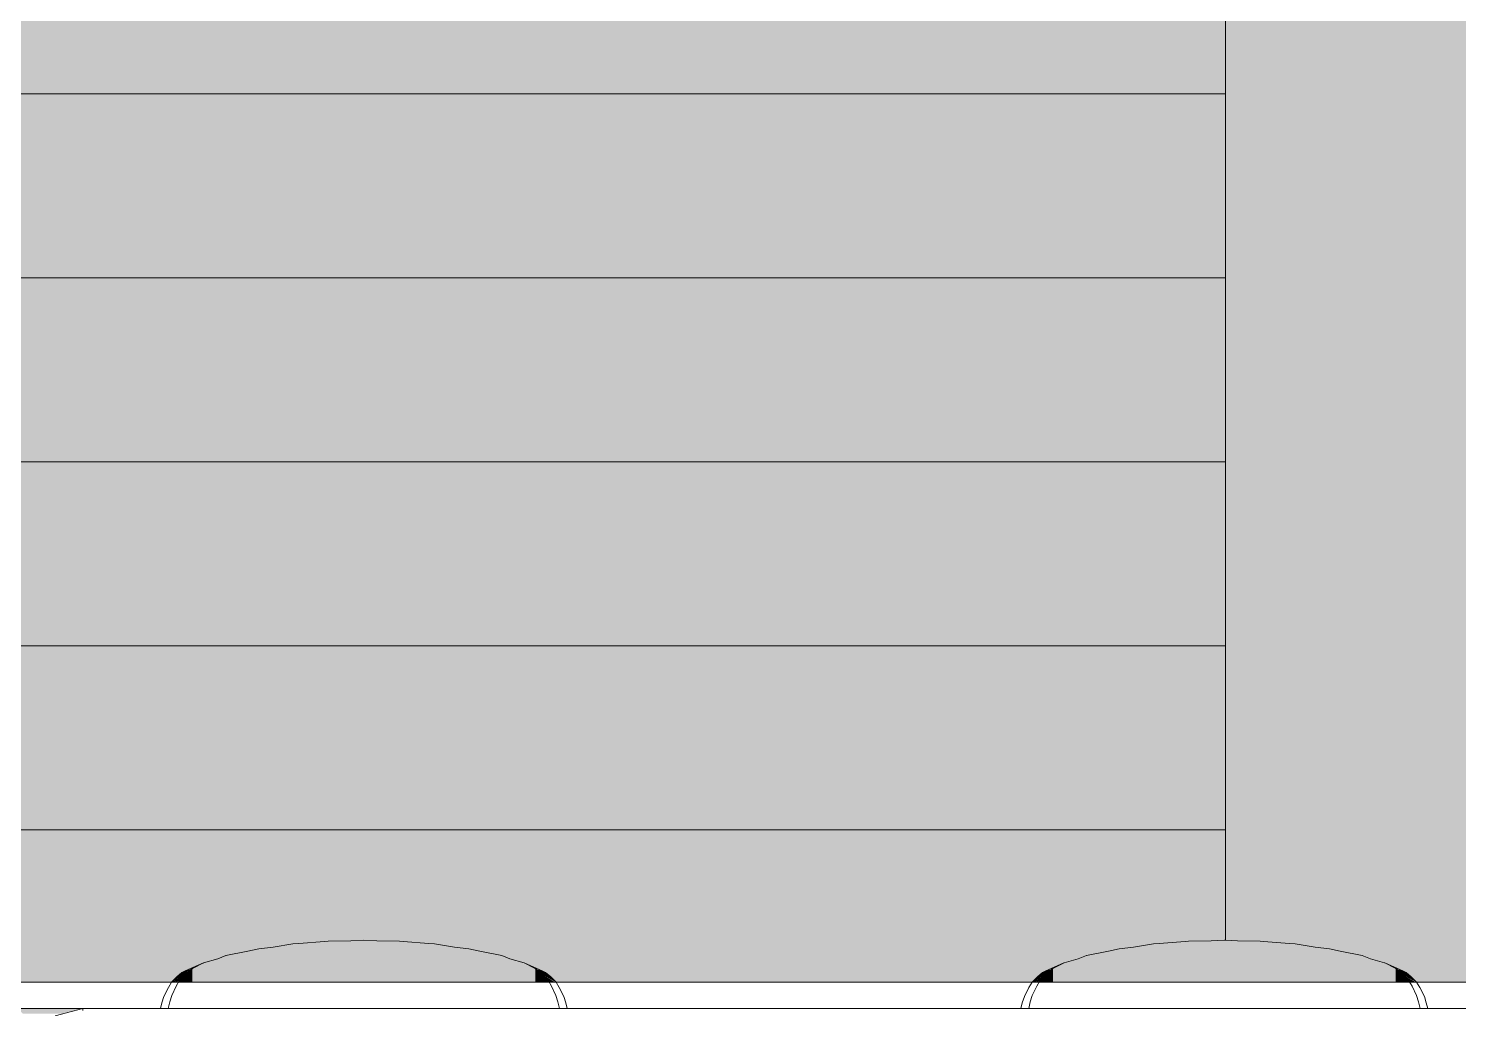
# Model space of a CAD drawing. Header units: centimetres. Extents: x -4381 to 5639, y -3920 to 4826.
# Drawn here: x 72.528 to 73.889, y 32.909 to 33.841 of the extents above; entities that cross this region are included whole.
import ezdxf
from ezdxf.xclip import XClip

# ---------------------------------------------------------------- set-up
doc = ezdxf.new("R2010")
doc.units = ezdxf.units.CM
doc.header["$MEASUREMENT"] = 0
doc.header["$XCLIPFRAME"] = 0
doc.set_wipeout_variables(frame=1)
doc.linetypes.add('Wipeout_Contour', pattern=[100, 0, -100])
for name, color, linetype in [('01- MOBILIER', 7, 'Continuous'), ('Drawing & Figure', 7, 'Continuous'), ('Structural - Bearing', 7, 'Continuous'), ('Structural - Combined', 7, 'Continuous')]:
    doc.layers.add(name, color=color, linetype=linetype)
for name, color, linetype, lineweight in [('01- MOBILIER_Pen_No__1', 7, 'Continuous', 5), ('01- MOBILIER_Pen_No__101', 252, 'Continuous', 5), ('01- MOBILIER_Pen_No__2', 8, 'Continuous', 5), ('01- MOBILIER_Pen_No__7', 7, 'Continuous', 5), ('Structural - Bearing_Pen_No__1', 7, 'Continuous', 5), ('Structural - Combined_Pen_No__1', 7, 'Continuous', 5)]:
    doc.layers.add(name, color=color, linetype=linetype, lineweight=lineweight)
for name, color, linetype, lineweight, true_color in [('01- MOBILIER_Pen_No__112', 7, 'Continuous', 5, 0xd5aaaa), ('01- MOBILIER_Pen_No__160', 7, 'Continuous', 5, 0xdae3bb), ('01- MOBILIER_Pen_No__180', 7, 'Continuous', 5, 0xe2e3c6), ('01- MOBILIER_Pen_No__184', 7, 'Continuous', 5, 0xc5d295), ('01- MOBILIER_Pen_No__186', 7, 'Continuous', 5, 0xe8e8e8), ('Structural - Bearing_Pen_No__112', 7, 'Continuous', 5, 0xd5aaaa), ('Structural - Combined_Pen_No__102', 7, 'Continuous', 5, 0xcccccc)]:
    doc.layers.add(name, color=color, linetype=linetype, lineweight=lineweight, true_color=true_color)

# ---------------------------------------------------------------- blocks, each defined once
blk = doc.blocks.new('Drawing_7_7', base_point=(-363.0919, 32.2036))
at = {"layer": '01- MOBILIER_Pen_No__7', "linetype": 'Continuous', "ltscale": 10}
for p, q in [((72.6566, 32.9198), (72.6546, 32.914)), ((72.6641, 32.9208), (72.6622, 32.9149)), ((73.0297, 32.9208), (73.0316, 32.9149)), ((73.0372, 32.9198), (73.0391, 32.914)), ((73.4756, 32.9198), (73.4736, 32.914)), ((73.4831, 32.9208), (73.4812, 32.9149)), ((73.8487, 32.9208), (73.8506, 32.9149)), ((73.8562, 32.9198), (73.8581, 32.914)), ((72.6546, 32.914), (72.6533, 32.9086)), ((72.6622, 32.9149), (72.6607, 32.9086)), ((73.0316, 32.9149), (73.0331, 32.9086)), ((73.0391, 32.914), (73.0404, 32.9086)), ((73.4736, 32.914), (73.4723, 32.9086)), ((73.4812, 32.9149), (73.4797, 32.9086)), ((73.8506, 32.9149), (73.8521, 32.9086)), ((73.8581, 32.914), (73.8594, 32.9086))]:
    blk.add_line(p, q, dxfattribs=at)
at = {"color": 254, "linetype": 'Wipeout_Contour', "lineweight": 0, "ltscale": 319.836851}
blk.add_wipeout([(72.8593, 32.973), (72.8469, 32.9736), (72.8469, 32.9336), (72.8593, 32.9336)], dxfattribs=at).dxf.layer = '01- MOBILIER'
at = {"color": 254, "linetype": 'Wipeout_Contour', "lineweight": 0, "ltscale": 322.824501}
blk.add_wipeout([(73.6659, 32.9336), (73.6783, 32.9336), (73.6783, 32.973), (73.6659, 32.9736)], dxfattribs=at).dxf.layer = '01- MOBILIER'
at = {"color": 254, "linetype": 'Wipeout_Contour', "lineweight": 0, "ltscale": 239.427907}
blk.add_wipeout([(72.6942, 32.9518), (72.677, 32.9442), (72.6837, 32.9464)], dxfattribs=at).dxf.layer = '01- MOBILIER'
at = {"color": 254, "linetype": 'Wipeout_Contour', "lineweight": 0, "ltscale": 240.104978}
blk.add_wipeout([(72.9995, 32.9518), (73.01, 32.9464), (73.0167, 32.9442)], dxfattribs=at).dxf.layer = '01- MOBILIER'
at = {"color": 254, "linetype": 'Wipeout_Contour', "lineweight": 0, "ltscale": 241.668802}
blk.add_wipeout([(73.5132, 32.9518), (73.496, 32.9442), (73.5027, 32.9464)], dxfattribs=at).dxf.layer = '01- MOBILIER'
at = {"color": 254, "linetype": 'Wipeout_Contour', "lineweight": 0, "ltscale": 242.347234}
blk.add_wipeout([(73.8185, 32.9518), (73.829, 32.9464), (73.8357, 32.9442)], dxfattribs=at).dxf.layer = '01- MOBILIER'
at = {"color": 254, "linetype": 'Wipeout_Contour', "lineweight": 0, "ltscale": 398.778674}
blk.add_wipeout([(72.5119, 32.9086), (72.5194, 32.9066), (72.5224, 32.9036), (72.5607, 32.9036), (72.5794, 32.9086)], dxfattribs=at).dxf.layer = 'Structural - Combined'
at = {"layer": '01- MOBILIER_Pen_No__160', "linetype": 'Continuous', "ltscale": 10}
for points in [[(72.6942, 32.9518), (72.677, 32.9442), (72.6837, 32.9464)], [(73.5132, 32.9518), (73.496, 32.9442), (73.5027, 32.9464)]]:
    blk.add_hatch(color=256, dxfattribs=at).paths.add_polyline_path(points)
at = {"layer": '01- MOBILIER_Pen_No__186', "linetype": 'Continuous', "ltscale": 10}
for points in [[(72.8593, 32.973), (72.8469, 32.9736), (72.8469, 32.9336), (72.8593, 32.9336)], [(73.6659, 32.9336), (73.6783, 32.9336), (73.6783, 32.973), (73.6659, 32.9736)], [(72.9995, 32.9518), (73.01, 32.9464), (73.0167, 32.9442)], [(73.8185, 32.9518), (73.829, 32.9464), (73.8357, 32.9442)]]:
    blk.add_hatch(color=256, dxfattribs=at).paths.add_polyline_path(points)
at = {"layer": 'Structural - Combined_Pen_No__102', "linetype": 'Continuous', "ltscale": 10}
blk.add_hatch(color=256, dxfattribs=at).paths.add_polyline_path([(72.5119, 32.9086), (72.5194, 32.9066), (72.5224, 32.9036), (72.5607, 32.9036), (72.5794, 32.9086)])
at = {"layer": '01- MOBILIER_Pen_No__1', "linetype": 'Continuous', "ltscale": 10}
blk.add_line((74.9169, 32.9086), (72.4169, 32.9086), dxfattribs=at)
at = {"layer": '01- MOBILIER_Pen_No__7', "linetype": 'Continuous', "ltscale": 10}
for q in [(72.5531, 32.9016), (72.5794, 32.9066)]:
    blk.add_line((72.5794, 32.9086), q, dxfattribs=at)
at = {"color": 254, "linetype": 'Wipeout_Contour', "lineweight": 0, "ltscale": 319.791536}
blk.add_wipeout([(72.8344, 32.9336), (72.8469, 32.9336), (72.8469, 32.9736), (72.8344, 32.973)], dxfattribs=at).dxf.layer = '01- MOBILIER'
at = {"color": 254, "linetype": 'Wipeout_Contour', "lineweight": 0, "ltscale": 399.76787}
blk.add_wipeout([(72.8808, 32.9726), (72.8593, 32.973), (72.8593, 32.9336), (72.8842, 32.9336), (72.8842, 32.9722)], dxfattribs=at).dxf.layer = '01- MOBILIER'
at = {"color": 254, "linetype": 'Wipeout_Contour', "lineweight": 0, "ltscale": 322.779099}
blk.add_wipeout([(73.6534, 32.973), (73.6534, 32.9336), (73.6659, 32.9336), (73.6659, 32.9736)], dxfattribs=at).dxf.layer = '01- MOBILIER'
at = {"color": 254, "linetype": 'Wipeout_Contour', "lineweight": 0, "ltscale": 403.50002}
blk.add_wipeout([(73.6998, 32.9726), (73.6783, 32.973), (73.6783, 32.9336), (73.7032, 32.9336), (73.7032, 32.9722)], dxfattribs=at).dxf.layer = '01- MOBILIER'
at = {"color": 254, "linetype": 'Wipeout_Contour', "lineweight": 0, "ltscale": 239.20045}
blk.add_wipeout([(72.6837, 32.9464), (72.6738, 32.9429), (72.6808, 32.9445)], dxfattribs=at).dxf.layer = '01- MOBILIER'
at = {"color": 254, "linetype": 'Wipeout_Contour', "lineweight": 0, "ltscale": 240.493162}
blk.add_wipeout([(73.01, 32.9464), (73.0129, 32.9445), (73.0199, 32.9429)], dxfattribs=at).dxf.layer = '01- MOBILIER'
at = {"color": 254, "linetype": 'Wipeout_Contour', "lineweight": 0, "ltscale": 241.440018}
blk.add_wipeout([(73.5027, 32.9464), (73.4928, 32.9429), (73.4998, 32.9445)], dxfattribs=at).dxf.layer = '01- MOBILIER'
at = {"color": 254, "linetype": 'Wipeout_Contour', "lineweight": 0, "ltscale": 242.735249}
blk.add_wipeout([(73.829, 32.9464), (73.8319, 32.9445), (73.8389, 32.9429)], dxfattribs=at).dxf.layer = '01- MOBILIER'
at = {"layer": '01- MOBILIER_Pen_No__180', "linetype": 'Continuous', "ltscale": 10}
for points in [[(72.8808, 32.9726), (72.8593, 32.973), (72.8593, 32.9336), (72.8842, 32.9336), (72.8842, 32.9722)], [(73.6998, 32.9726), (73.6783, 32.973), (73.6783, 32.9336), (73.7032, 32.9336), (73.7032, 32.9722)], [(72.6837, 32.9464), (72.6738, 32.9429), (72.6808, 32.9445)], [(73.5027, 32.9464), (73.4928, 32.9429), (73.4998, 32.9445)]]:
    blk.add_hatch(color=256, dxfattribs=at).paths.add_polyline_path(points)
at = {"layer": '01- MOBILIER_Pen_No__186', "linetype": 'Continuous', "ltscale": 10}
for points in [[(72.8344, 32.9336), (72.8469, 32.9336), (72.8469, 32.9736), (72.8344, 32.973)], [(73.6534, 32.973), (73.6534, 32.9336), (73.6659, 32.9336), (73.6659, 32.9736)], [(73.01, 32.9464), (73.0129, 32.9445), (73.0199, 32.9429)], [(73.829, 32.9464), (73.8319, 32.9445), (73.8389, 32.9429)]]:
    blk.add_hatch(color=256, dxfattribs=at).paths.add_polyline_path(points)
at = {"color": 254, "linetype": 'Wipeout_Contour', "lineweight": 0, "ltscale": 400.189098}
blk.add_wipeout([(72.8096, 32.9722), (72.8096, 32.9336), (72.8344, 32.9336), (72.8344, 32.973), (72.8129, 32.9726)], dxfattribs=at).dxf.layer = '01- MOBILIER'
at = {"color": 254, "linetype": 'Wipeout_Contour', "lineweight": 0, "ltscale": 319.977848}
blk.add_wipeout([(72.9089, 32.9702), (72.8842, 32.9722), (72.8842, 32.9336), (72.9089, 32.9336)], dxfattribs=at).dxf.layer = '01- MOBILIER'
at = {"color": 254, "linetype": 'Wipeout_Contour', "lineweight": 0, "ltscale": 403.92207}
blk.add_wipeout([(73.6286, 32.9722), (73.6286, 32.9336), (73.6534, 32.9336), (73.6534, 32.973), (73.6319, 32.9726)], dxfattribs=at).dxf.layer = '01- MOBILIER'
at = {"color": 254, "linetype": 'Wipeout_Contour', "lineweight": 0, "ltscale": 322.965955}
blk.add_wipeout([(73.7032, 32.9336), (73.7278, 32.9336), (73.7278, 32.9702), (73.7032, 32.9722)], dxfattribs=at).dxf.layer = '01- MOBILIER'
at = {"color": 254, "linetype": 'Wipeout_Contour', "lineweight": 0, "ltscale": 239.511045}
blk.add_wipeout([(72.6837, 32.9464), (72.677, 32.9442), (72.6738, 32.9429)], dxfattribs=at).dxf.layer = '01- MOBILIER'
at = {"color": 254, "linetype": 'Wipeout_Contour', "lineweight": 0, "ltscale": 240.109963}
blk.add_wipeout([(73.01, 32.9464), (73.0199, 32.9429), (73.0167, 32.9442)], dxfattribs=at).dxf.layer = '01- MOBILIER'
at = {"color": 254, "linetype": 'Wipeout_Contour', "lineweight": 0, "ltscale": 241.751605}
blk.add_wipeout([(73.5027, 32.9464), (73.496, 32.9442), (73.4928, 32.9429)], dxfattribs=at).dxf.layer = '01- MOBILIER'
at = {"color": 254, "linetype": 'Wipeout_Contour', "lineweight": 0, "ltscale": 242.351737}
blk.add_wipeout([(73.829, 32.9464), (73.8389, 32.9429), (73.8357, 32.9442)], dxfattribs=at).dxf.layer = '01- MOBILIER'
at = {"layer": '01- MOBILIER_Pen_No__160', "linetype": 'Continuous', "ltscale": 10}
for points in [[(72.6837, 32.9464), (72.677, 32.9442), (72.6738, 32.9429)], [(73.5027, 32.9464), (73.496, 32.9442), (73.4928, 32.9429)]]:
    blk.add_hatch(color=256, dxfattribs=at).paths.add_polyline_path(points)
at = {"layer": '01- MOBILIER_Pen_No__180', "linetype": 'Continuous', "ltscale": 10}
for points in [[(72.9089, 32.9702), (72.8842, 32.9722), (72.8842, 32.9336), (72.9089, 32.9336)], [(73.7032, 32.9336), (73.7278, 32.9336), (73.7278, 32.9702), (73.7032, 32.9722)]]:
    blk.add_hatch(color=256, dxfattribs=at).paths.add_polyline_path(points)
at = {"layer": '01- MOBILIER_Pen_No__186', "linetype": 'Continuous', "ltscale": 10}
for points in [[(72.8096, 32.9722), (72.8096, 32.9336), (72.8344, 32.9336), (72.8344, 32.973), (72.8129, 32.9726)], [(73.6286, 32.9722), (73.6286, 32.9336), (73.6534, 32.9336), (73.6534, 32.973), (73.6319, 32.9726)], [(73.01, 32.9464), (73.0199, 32.9429), (73.0167, 32.9442)], [(73.829, 32.9464), (73.8389, 32.9429), (73.8357, 32.9442)]]:
    blk.add_hatch(color=256, dxfattribs=at).paths.add_polyline_path(points)
at = {"color": 254, "linetype": 'Wipeout_Contour', "lineweight": 0, "ltscale": 319.616273}
blk.add_wipeout([(72.7849, 32.9336), (72.8096, 32.9336), (72.8096, 32.9722), (72.7849, 32.9702)], dxfattribs=at).dxf.layer = '01- MOBILIER'
at = {"color": 254, "linetype": 'Wipeout_Contour', "lineweight": 0, "ltscale": 322.603694}
blk.add_wipeout([(73.6039, 32.9702), (73.6039, 32.9336), (73.6286, 32.9336), (73.6286, 32.9722)], dxfattribs=at).dxf.layer = '01- MOBILIER'
at = {"color": 254, "linetype": 'Wipeout_Contour', "lineweight": 0, "ltscale": 400.527647}
blk.add_wipeout([(72.9143, 32.9699), (72.9089, 32.9702), (72.9089, 32.9336), (72.9332, 32.9336), (72.9332, 32.967)], dxfattribs=at).dxf.layer = '01- MOBILIER'
at = {"color": 254, "linetype": 'Wipeout_Contour', "lineweight": 0, "ltscale": 404.26162}
blk.add_wipeout([(73.7333, 32.9699), (73.7278, 32.9702), (73.7278, 32.9336), (73.7522, 32.9336), (73.7522, 32.967)], dxfattribs=at).dxf.layer = '01- MOBILIER'
at = {"layer": '01- MOBILIER_Pen_No__160', "linetype": 'Continuous', "ltscale": 10}
for points in [[(72.9143, 32.9699), (72.9089, 32.9702), (72.9089, 32.9336), (72.9332, 32.9336), (72.9332, 32.967)], [(73.7333, 32.9699), (73.7278, 32.9702), (73.7278, 32.9336), (73.7522, 32.9336), (73.7522, 32.967)]]:
    blk.add_hatch(color=256, dxfattribs=at).paths.add_polyline_path(points)
at = {"layer": '01- MOBILIER_Pen_No__186', "linetype": 'Continuous', "ltscale": 10}
for points in [[(72.7849, 32.9336), (72.8096, 32.9336), (72.8096, 32.9722), (72.7849, 32.9702)], [(73.6039, 32.9702), (73.6039, 32.9336), (73.6286, 32.9336), (73.6286, 32.9722)]]:
    blk.add_hatch(color=256, dxfattribs=at).paths.add_polyline_path(points)
at = {"color": 254, "linetype": 'Wipeout_Contour', "lineweight": 0, "ltscale": 399.364237}
blk.add_wipeout([(72.7605, 32.967), (72.7605, 32.9336), (72.7849, 32.9336), (72.7849, 32.9702), (72.7794, 32.9699)], dxfattribs=at).dxf.layer = '01- MOBILIER'
at = {"color": 254, "linetype": 'Wipeout_Contour', "lineweight": 0, "ltscale": 400.294524}
blk.add_wipeout([(72.9469, 32.9654), (72.9332, 32.967), (72.9332, 32.9336), (72.9572, 32.9336), (72.9572, 32.963)], dxfattribs=at).dxf.layer = '01- MOBILIER'
at = {"color": 254, "linetype": 'Wipeout_Contour', "lineweight": 0, "ltscale": 403.095982}
blk.add_wipeout([(73.5795, 32.967), (73.5795, 32.9336), (73.6039, 32.9336), (73.6039, 32.9702), (73.5984, 32.9699)], dxfattribs=at).dxf.layer = '01- MOBILIER'
at = {"color": 254, "linetype": 'Wipeout_Contour', "lineweight": 0, "ltscale": 404.028455}
blk.add_wipeout([(73.7659, 32.9654), (73.7522, 32.967), (73.7522, 32.9336), (73.7762, 32.9336), (73.7762, 32.963)], dxfattribs=at).dxf.layer = '01- MOBILIER'
at = {"layer": '01- MOBILIER_Pen_No__160', "linetype": 'Continuous', "ltscale": 10}
for points in [[(72.9469, 32.9654), (72.9332, 32.967), (72.9332, 32.9336), (72.9572, 32.9336), (72.9572, 32.963)], [(73.7659, 32.9654), (73.7522, 32.967), (73.7522, 32.9336), (73.7762, 32.9336), (73.7762, 32.963)]]:
    blk.add_hatch(color=256, dxfattribs=at).paths.add_polyline_path(points)
at = {"layer": '01- MOBILIER_Pen_No__186', "linetype": 'Continuous', "ltscale": 10}
for points in [[(72.7605, 32.967), (72.7605, 32.9336), (72.7849, 32.9336), (72.7849, 32.9702), (72.7794, 32.9699)], [(73.5795, 32.967), (73.5795, 32.9336), (73.6039, 32.9336), (73.6039, 32.9702), (73.5984, 32.9699)]]:
    blk.add_hatch(color=256, dxfattribs=at).paths.add_polyline_path(points)
at = {"color": 254, "linetype": 'Wipeout_Contour', "lineweight": 0, "ltscale": 399.523926}
blk.add_wipeout([(72.7366, 32.963), (72.7366, 32.9336), (72.7605, 32.9336), (72.7605, 32.967), (72.7469, 32.9654)], dxfattribs=at).dxf.layer = '01- MOBILIER'
at = {"color": 254, "linetype": 'Wipeout_Contour', "lineweight": 0, "ltscale": 320.190898}
blk.add_wipeout([(72.9572, 32.963), (72.9572, 32.9336), (72.9781, 32.9336), (72.9781, 32.9588)], dxfattribs=at).dxf.layer = '01- MOBILIER'
at = {"color": 254, "linetype": 'Wipeout_Contour', "lineweight": 0, "ltscale": 403.256395}
blk.add_wipeout([(73.5556, 32.963), (73.5556, 32.9336), (73.5795, 32.9336), (73.5795, 32.967), (73.5659, 32.9654)], dxfattribs=at).dxf.layer = '01- MOBILIER'
at = {"color": 254, "linetype": 'Wipeout_Contour', "lineweight": 0, "ltscale": 323.179917}
blk.add_wipeout([(73.7762, 32.9336), (73.7971, 32.9336), (73.7971, 32.9588), (73.7762, 32.963)], dxfattribs=at).dxf.layer = '01- MOBILIER'
at = {"layer": '01- MOBILIER_Pen_No__184', "linetype": 'Continuous', "ltscale": 10}
for points in [[(72.9572, 32.963), (72.9572, 32.9336), (72.9781, 32.9336), (72.9781, 32.9588)], [(73.7762, 32.9336), (73.7971, 32.9336), (73.7971, 32.9588), (73.7762, 32.963)]]:
    blk.add_hatch(color=256, dxfattribs=at).paths.add_polyline_path(points)
at = {"layer": '01- MOBILIER_Pen_No__186', "linetype": 'Continuous', "ltscale": 10}
for points in [[(72.7366, 32.963), (72.7366, 32.9336), (72.7605, 32.9336), (72.7605, 32.967), (72.7469, 32.9654)], [(73.5556, 32.963), (73.5556, 32.9336), (73.5795, 32.9336), (73.5795, 32.967), (73.5659, 32.9654)]]:
    blk.add_hatch(color=256, dxfattribs=at).paths.add_polyline_path(points)
at = {"color": 254, "linetype": 'Wipeout_Contour', "lineweight": 0, "ltscale": 319.31133}
blk.add_wipeout([(72.7157, 32.9336), (72.7366, 32.9336), (72.7366, 32.963), (72.7157, 32.9588)], dxfattribs=at).dxf.layer = '01- MOBILIER'
at = {"color": 254, "linetype": 'Wipeout_Contour', "lineweight": 0, "ltscale": 320.25037}
blk.add_wipeout([(72.9781, 32.9588), (72.9781, 32.9336), (72.9859, 32.9336), (72.9859, 32.9558)], dxfattribs=at).dxf.layer = '01- MOBILIER'
at = {"color": 254, "linetype": 'Wipeout_Contour', "lineweight": 0, "ltscale": 322.298684}
blk.add_wipeout([(73.5347, 32.9336), (73.5556, 32.9336), (73.5556, 32.963), (73.5347, 32.9588)], dxfattribs=at).dxf.layer = '01- MOBILIER'
at = {"color": 254, "linetype": 'Wipeout_Contour', "lineweight": 0, "ltscale": 323.239423}
blk.add_wipeout([(73.7971, 32.9588), (73.7971, 32.9336), (73.8049, 32.9336), (73.8049, 32.9558)], dxfattribs=at).dxf.layer = '01- MOBILIER'
at = {"layer": '01- MOBILIER_Pen_No__112', "linetype": 'Continuous', "ltscale": 10}
for points in [[(72.9781, 32.9588), (72.9781, 32.9336), (72.9859, 32.9336), (72.9859, 32.9558)], [(73.7971, 32.9588), (73.7971, 32.9336), (73.8049, 32.9336), (73.8049, 32.9558)]]:
    blk.add_hatch(color=256, dxfattribs=at).paths.add_polyline_path(points)
at = {"layer": '01- MOBILIER_Pen_No__186', "linetype": 'Continuous', "ltscale": 10}
for points in [[(72.7157, 32.9336), (72.7366, 32.9336), (72.7366, 32.963), (72.7157, 32.9588)], [(73.5347, 32.9336), (73.5556, 32.9336), (73.5556, 32.963), (73.5347, 32.9588)]]:
    blk.add_hatch(color=256, dxfattribs=at).paths.add_polyline_path(points)
at = {"color": 254, "linetype": 'Wipeout_Contour', "lineweight": 0, "ltscale": 319.26579}
blk.add_wipeout([(72.7078, 32.9558), (72.7078, 32.9336), (72.7157, 32.9336), (72.7157, 32.9588)], dxfattribs=at).dxf.layer = '01- MOBILIER'
at = {"color": 254, "linetype": 'Wipeout_Contour', "lineweight": 0, "ltscale": 322.252981}
blk.add_wipeout([(73.5268, 32.9558), (73.5268, 32.9336), (73.5347, 32.9336), (73.5347, 32.9588)], dxfattribs=at).dxf.layer = '01- MOBILIER'
at = {"color": 254, "linetype": 'Wipeout_Contour', "lineweight": 0, "ltscale": 400.03846}
blk.add_wipeout([(72.9994, 32.9518), (72.9859, 32.9558), (72.9859, 32.9336), (72.9995, 32.9336), (72.9995, 32.9518)], dxfattribs=at).dxf.layer = '01- MOBILIER'
at = {"color": 254, "linetype": 'Wipeout_Contour', "lineweight": 0, "ltscale": 403.772933}
blk.add_wipeout([(73.8184, 32.9518), (73.8049, 32.9558), (73.8049, 32.9336), (73.8185, 32.9336), (73.8185, 32.9518)], dxfattribs=at).dxf.layer = '01- MOBILIER'
at = {"layer": '01- MOBILIER_Pen_No__101', "linetype": 'Continuous', "ltscale": 10}
for points in [[(72.9994, 32.9518), (72.9859, 32.9558), (72.9859, 32.9336), (72.9995, 32.9336), (72.9995, 32.9518)], [(73.8184, 32.9518), (73.8049, 32.9558), (73.8049, 32.9336), (73.8185, 32.9336), (73.8185, 32.9518)]]:
    blk.add_hatch(color=256, dxfattribs=at).paths.add_polyline_path(points)
at = {"layer": '01- MOBILIER_Pen_No__186', "linetype": 'Continuous', "ltscale": 10}
for points in [[(72.7078, 32.9558), (72.7078, 32.9336), (72.7157, 32.9336), (72.7157, 32.9588)], [(73.5268, 32.9558), (73.5268, 32.9336), (73.5347, 32.9336), (73.5347, 32.9588)]]:
    blk.add_hatch(color=256, dxfattribs=at).paths.add_polyline_path(points)
at = {"color": 254, "linetype": 'Wipeout_Contour', "lineweight": 0, "ltscale": 399.593299}
blk.add_wipeout([(72.6942, 32.9518), (72.6942, 32.9336), (72.7078, 32.9336), (72.7078, 32.9558), (72.6943, 32.9518)], dxfattribs=at).dxf.layer = '01- MOBILIER'
at = {"color": 254, "linetype": 'Wipeout_Contour', "lineweight": 0, "ltscale": 320.25188}
blk.add_wipeout([(73.01, 32.9464), (72.9995, 32.9518), (72.9995, 32.9336), (73.01, 32.9336)], dxfattribs=at).dxf.layer = '01- MOBILIER'
at = {"color": 254, "linetype": 'Wipeout_Contour', "lineweight": 0, "ltscale": 403.326943}
blk.add_wipeout([(73.5132, 32.9518), (73.5132, 32.9336), (73.5268, 32.9336), (73.5268, 32.9558), (73.5133, 32.9518)], dxfattribs=at).dxf.layer = '01- MOBILIER'
at = {"color": 254, "linetype": 'Wipeout_Contour', "lineweight": 0, "ltscale": 323.241842}
blk.add_wipeout([(73.829, 32.9464), (73.8185, 32.9518), (73.8185, 32.9336), (73.829, 32.9336)], dxfattribs=at).dxf.layer = '01- MOBILIER'
at = {"layer": '01- MOBILIER_Pen_No__186', "linetype": 'Continuous', "ltscale": 10}
for points in [[(72.6942, 32.9518), (72.6942, 32.9336), (72.7078, 32.9336), (72.7078, 32.9558), (72.6943, 32.9518)], [(73.5132, 32.9518), (73.5132, 32.9336), (73.5268, 32.9336), (73.5268, 32.9558), (73.5133, 32.9518)]]:
    blk.add_hatch(color=256, dxfattribs=at).paths.add_polyline_path(points)
at = {"layer": '01- MOBILIER_Pen_No__2', "linetype": 'Continuous', "ltscale": 10}
for points in [[(73.01, 32.9464), (72.9995, 32.9518), (72.9995, 32.9336), (73.01, 32.9336)], [(73.829, 32.9464), (73.8185, 32.9518), (73.8185, 32.9336), (73.829, 32.9336)]]:
    blk.add_hatch(color=256, dxfattribs=at).paths.add_polyline_path(points)
at = {"color": 254, "linetype": 'Wipeout_Contour', "lineweight": 0, "ltscale": 319.101816}
blk.add_wipeout([(72.6942, 32.9518), (72.6837, 32.9464), (72.6837, 32.9336), (72.6942, 32.9336)], dxfattribs=at).dxf.layer = '01- MOBILIER'
at = {"color": 254, "linetype": 'Wipeout_Contour', "lineweight": 0, "ltscale": 320.338929}
blk.add_wipeout([(73.01, 32.9336), (73.0129, 32.9336), (73.0129, 32.9445), (73.01, 32.9464)], dxfattribs=at).dxf.layer = '01- MOBILIER'
at = {"color": 254, "linetype": 'Wipeout_Contour', "lineweight": 0, "ltscale": 322.089595}
blk.add_wipeout([(73.5027, 32.9464), (73.5027, 32.9336), (73.5132, 32.9336), (73.5132, 32.9518)], dxfattribs=at).dxf.layer = '01- MOBILIER'
at = {"color": 254, "linetype": 'Wipeout_Contour', "lineweight": 0, "ltscale": 323.328357}
blk.add_wipeout([(73.829, 32.9336), (73.8319, 32.9336), (73.8319, 32.9445), (73.829, 32.9464)], dxfattribs=at).dxf.layer = '01- MOBILIER'
at = {"layer": '01- MOBILIER_Pen_No__186', "linetype": 'Continuous', "ltscale": 10}
for points in [[(72.6942, 32.9518), (72.6837, 32.9464), (72.6837, 32.9336), (72.6942, 32.9336)], [(73.5027, 32.9464), (73.5027, 32.9336), (73.5132, 32.9336), (73.5132, 32.9518)]]:
    blk.add_hatch(color=256, dxfattribs=at).paths.add_polyline_path(points)
at = {"layer": '01- MOBILIER_Pen_No__2', "linetype": 'Continuous', "ltscale": 10}
for points in [[(73.01, 32.9336), (73.0129, 32.9336), (73.0129, 32.9445), (73.01, 32.9464)], [(73.829, 32.9336), (73.8319, 32.9336), (73.8319, 32.9445), (73.829, 32.9464)]]:
    blk.add_hatch(color=256, dxfattribs=at).paths.add_polyline_path(points)
at = {"color": 254, "linetype": 'Wipeout_Contour', "lineweight": 0, "ltscale": 319.13566}
blk.add_wipeout([(72.6808, 32.9445), (72.6809, 32.9336), (72.6837, 32.9336), (72.6837, 32.9464)], dxfattribs=at).dxf.layer = '01- MOBILIER'
at = {"color": 254, "linetype": 'Wipeout_Contour', "lineweight": 0, "ltscale": 240.30922}
blk.add_wipeout([(73.0129, 32.9445), (73.0177, 32.9401), (73.0248, 32.9386)], dxfattribs=at).dxf.layer = '01- MOBILIER'
at = {"color": 254, "linetype": 'Wipeout_Contour', "lineweight": 0, "ltscale": 322.122817}
blk.add_wipeout([(73.4998, 32.9445), (73.4998, 32.9336), (73.5027, 32.9336), (73.5027, 32.9464)], dxfattribs=at).dxf.layer = '01- MOBILIER'
at = {"color": 254, "linetype": 'Wipeout_Contour', "lineweight": 0, "ltscale": 242.552034}
blk.add_wipeout([(73.8319, 32.9445), (73.8366, 32.9401), (73.8438, 32.9386)], dxfattribs=at).dxf.layer = '01- MOBILIER'
at = {"layer": '01- MOBILIER', "linetype": 'Continuous', "lineweight": 0, "ltscale": 10, "true_color": 0xffffff}
for points in [[(73.0129, 32.9445), (73.0177, 32.9401), (73.0248, 32.9386)], [(73.8319, 32.9445), (73.8366, 32.9401), (73.8438, 32.9386)]]:
    blk.add_hatch(color=7, dxfattribs=at).paths.add_polyline_path(points)
at = {"layer": '01- MOBILIER_Pen_No__186', "linetype": 'Continuous', "ltscale": 10}
for points in [[(72.6808, 32.9445), (72.6809, 32.9336), (72.6837, 32.9336), (72.6837, 32.9464)], [(73.4998, 32.9445), (73.4998, 32.9336), (73.5027, 32.9336), (73.5027, 32.9464)]]:
    blk.add_hatch(color=256, dxfattribs=at).paths.add_polyline_path(points)
at = {"color": 254, "linetype": 'Wipeout_Contour', "lineweight": 0, "ltscale": 239.19136}
blk.add_wipeout([(72.6809, 32.9445), (72.669, 32.9386), (72.6761, 32.9401)], dxfattribs=at).dxf.layer = '01- MOBILIER'
at = {"color": 254, "linetype": 'Wipeout_Contour', "lineweight": 0, "ltscale": 240.325794}
blk.add_wipeout([(73.0129, 32.9445), (73.0248, 32.9386), (73.0199, 32.9429)], dxfattribs=at).dxf.layer = '01- MOBILIER'
at = {"color": 254, "linetype": 'Wipeout_Contour', "lineweight": 0, "ltscale": 241.431994}
blk.add_wipeout([(73.4998, 32.9445), (73.488, 32.9386), (73.4951, 32.9401)], dxfattribs=at).dxf.layer = '01- MOBILIER'
at = {"color": 254, "linetype": 'Wipeout_Contour', "lineweight": 0, "ltscale": 242.566539}
blk.add_wipeout([(73.8319, 32.9445), (73.8438, 32.9386), (73.8389, 32.9429)], dxfattribs=at).dxf.layer = '01- MOBILIER'
at = {"layer": '01- MOBILIER', "linetype": 'Continuous', "lineweight": 0, "ltscale": 10, "true_color": 0xffffff}
for points in [[(73.0129, 32.9445), (73.0248, 32.9386), (73.0199, 32.9429)], [(73.8319, 32.9445), (73.8438, 32.9386), (73.8389, 32.9429)]]:
    blk.add_hatch(color=7, dxfattribs=at).paths.add_polyline_path(points)
at = {"layer": '01- MOBILIER_Pen_No__180', "linetype": 'Continuous', "ltscale": 10}
for points in [[(72.6809, 32.9445), (72.669, 32.9386), (72.6761, 32.9401)], [(73.4998, 32.9445), (73.488, 32.9386), (73.4951, 32.9401)]]:
    blk.add_hatch(color=256, dxfattribs=at).paths.add_polyline_path(points)
at = {"color": 254, "linetype": 'Wipeout_Contour', "lineweight": 0, "ltscale": 239.553254}
blk.add_wipeout([(72.6809, 32.9445), (72.6738, 32.9429), (72.669, 32.9386)], dxfattribs=at).dxf.layer = '01- MOBILIER'
at = {"color": 254, "linetype": 'Wipeout_Contour', "lineweight": 0, "ltscale": 241.792455}
blk.add_wipeout([(73.4998, 32.9445), (73.4928, 32.9429), (73.488, 32.9386)], dxfattribs=at).dxf.layer = '01- MOBILIER'
at = {"color": 254, "linetype": 'Wipeout_Contour', "lineweight": 0, "ltscale": 240.248636}
blk.add_wipeout([(73.0177, 32.9401), (73.0226, 32.9348), (73.0289, 32.9336)], dxfattribs=at).dxf.layer = '01- MOBILIER'
at = {"color": 254, "linetype": 'Wipeout_Contour', "lineweight": 0, "ltscale": 242.491757}
blk.add_wipeout([(73.8366, 32.9401), (73.8416, 32.9348), (73.8479, 32.9336)], dxfattribs=at).dxf.layer = '01- MOBILIER'
at = {"layer": '01- MOBILIER', "linetype": 'Continuous', "lineweight": 0, "ltscale": 10, "true_color": 0xffffff}
for points in [[(73.0177, 32.9401), (73.0226, 32.9348), (73.0289, 32.9336)], [(73.8366, 32.9401), (73.8416, 32.9348), (73.8479, 32.9336)]]:
    blk.add_hatch(color=7, dxfattribs=at).paths.add_polyline_path(points)
at = {"layer": '01- MOBILIER_Pen_No__180', "linetype": 'Continuous', "ltscale": 10}
for points in [[(72.6809, 32.9445), (72.6738, 32.9429), (72.669, 32.9386)], [(73.4998, 32.9445), (73.4928, 32.9429), (73.488, 32.9386)]]:
    blk.add_hatch(color=256, dxfattribs=at).paths.add_polyline_path(points)
at = {"color": 254, "linetype": 'Wipeout_Contour', "lineweight": 0, "ltscale": 239.154568}
blk.add_wipeout([(72.6642, 32.9336), (72.6712, 32.9348), (72.6761, 32.9401)], dxfattribs=at).dxf.layer = '01- MOBILIER'
at = {"color": 254, "linetype": 'Wipeout_Contour', "lineweight": 0, "ltscale": 240.343236}
blk.add_wipeout([(73.0248, 32.9386), (73.0177, 32.9401), (73.0296, 32.9336)], dxfattribs=at).dxf.layer = '01- MOBILIER'
at = {"color": 254, "linetype": 'Wipeout_Contour', "lineweight": 0, "ltscale": 241.395558}
blk.add_wipeout([(73.4951, 32.9401), (73.4832, 32.9336), (73.4902, 32.9348)], dxfattribs=at).dxf.layer = '01- MOBILIER'
at = {"color": 254, "linetype": 'Wipeout_Contour', "lineweight": 0, "ltscale": 242.58386}
blk.add_wipeout([(73.8366, 32.9401), (73.8485, 32.9336), (73.8438, 32.9386)], dxfattribs=at).dxf.layer = '01- MOBILIER'
at = {"layer": '01- MOBILIER', "linetype": 'Continuous', "lineweight": 0, "ltscale": 10, "true_color": 0xffffff}
for points in [[(73.0248, 32.9386), (73.0177, 32.9401), (73.0296, 32.9336)], [(73.8366, 32.9401), (73.8485, 32.9336), (73.8438, 32.9386)]]:
    blk.add_hatch(color=7, dxfattribs=at).paths.add_polyline_path(points)
at = {"layer": '01- MOBILIER_Pen_No__180', "linetype": 'Continuous', "ltscale": 10}
for points in [[(72.6642, 32.9336), (72.6712, 32.9348), (72.6761, 32.9401)], [(73.4951, 32.9401), (73.4832, 32.9336), (73.4902, 32.9348)]]:
    blk.add_hatch(color=256, dxfattribs=at).paths.add_polyline_path(points)
at = {"color": 254, "linetype": 'Wipeout_Contour', "lineweight": 0, "ltscale": 239.556603}
blk.add_wipeout([(72.669, 32.9386), (72.6641, 32.9336), (72.6761, 32.9401)], dxfattribs=at).dxf.layer = '01- MOBILIER'
at = {"color": 254, "linetype": 'Wipeout_Contour', "lineweight": 0, "ltscale": 240.297248}
blk.add_wipeout([(73.0226, 32.9348), (73.0245, 32.9336), (73.0289, 32.9336)], dxfattribs=at).dxf.layer = '01- MOBILIER'
at = {"color": 254, "linetype": 'Wipeout_Contour', "lineweight": 0, "ltscale": 241.795658}
blk.add_wipeout([(73.4831, 32.9336), (73.4951, 32.9401), (73.488, 32.9386)], dxfattribs=at).dxf.layer = '01- MOBILIER'
at = {"color": 254, "linetype": 'Wipeout_Contour', "lineweight": 0, "ltscale": 242.541309}
blk.add_wipeout([(73.8416, 32.9348), (73.8435, 32.9336), (73.8479, 32.9336)], dxfattribs=at).dxf.layer = '01- MOBILIER'
at = {"layer": '01- MOBILIER', "linetype": 'Continuous', "lineweight": 0, "ltscale": 10, "true_color": 0xffffff}
for points in [[(73.0226, 32.9348), (73.0245, 32.9336), (73.0289, 32.9336)], [(73.8416, 32.9348), (73.8435, 32.9336), (73.8479, 32.9336)]]:
    blk.add_hatch(color=7, dxfattribs=at).paths.add_polyline_path(points)
at = {"layer": '01- MOBILIER_Pen_No__180', "linetype": 'Continuous', "ltscale": 10}
for points in [[(72.669, 32.9386), (72.6641, 32.9336), (72.6761, 32.9401)], [(73.4831, 32.9336), (73.4951, 32.9401), (73.488, 32.9386)]]:
    blk.add_hatch(color=256, dxfattribs=at).paths.add_polyline_path(points)
at = {"color": 254, "linetype": 'Wipeout_Contour', "lineweight": 0, "ltscale": 320.241309}
blk.add_wipeout([(73.0177, 32.9401), (73.0129, 32.9445), (73.0129, 32.9336), (73.0177, 32.9336)], dxfattribs=at).dxf.layer = '01- MOBILIER'
at = {"color": 254, "linetype": 'Wipeout_Contour', "lineweight": 0, "ltscale": 323.231794}
blk.add_wipeout([(73.8319, 32.9336), (73.8366, 32.9336), (73.8366, 32.9401), (73.8319, 32.9445)], dxfattribs=at).dxf.layer = '01- MOBILIER'
at = {"color": 254, "linetype": 'Wipeout_Contour', "lineweight": 0, "ltscale": 238.974342}
blk.add_wipeout([(72.6648, 32.9336), (72.6692, 32.9336), (72.6712, 32.9348)], dxfattribs=at).dxf.layer = '01- MOBILIER'
at = {"color": 254, "linetype": 'Wipeout_Contour', "lineweight": 0, "ltscale": 241.215853}
blk.add_wipeout([(73.4902, 32.9348), (73.4838, 32.9336), (73.4882, 32.9336)], dxfattribs=at).dxf.layer = '01- MOBILIER'
at = {"layer": '01- MOBILIER_Pen_No__180', "linetype": 'Continuous', "ltscale": 10}
for points in [[(72.6648, 32.9336), (72.6692, 32.9336), (72.6712, 32.9348)], [(73.4902, 32.9348), (73.4838, 32.9336), (73.4882, 32.9336)]]:
    blk.add_hatch(color=256, dxfattribs=at).paths.add_polyline_path(points)
at = {"layer": '01- MOBILIER_Pen_No__2', "linetype": 'Continuous', "ltscale": 10}
for points in [[(73.0177, 32.9401), (73.0129, 32.9445), (73.0129, 32.9336), (73.0177, 32.9336)], [(73.8319, 32.9336), (73.8366, 32.9336), (73.8366, 32.9401), (73.8319, 32.9445)]]:
    blk.add_hatch(color=256, dxfattribs=at).paths.add_polyline_path(points)
at = {"color": 254, "linetype": 'Wipeout_Contour', "lineweight": 0, "ltscale": 319.015056}
blk.add_wipeout([(72.6761, 32.9336), (72.6809, 32.9336), (72.6809, 32.9445), (72.6761, 32.9401)], dxfattribs=at).dxf.layer = '01- MOBILIER'
at = {"color": 254, "linetype": 'Wipeout_Contour', "lineweight": 0, "ltscale": 322.00321}
blk.add_wipeout([(73.4951, 32.9401), (73.4951, 32.9336), (73.4998, 32.9336), (73.4998, 32.9445)], dxfattribs=at).dxf.layer = '01- MOBILIER'
at = {"color": 254, "linetype": 'Wipeout_Contour', "lineweight": 0, "ltscale": 320.196197}
blk.add_wipeout([(73.0177, 32.9401), (73.0177, 32.9336), (73.0233, 32.9336), (73.0226, 32.9348)], dxfattribs=at).dxf.layer = '01- MOBILIER'
at = {"color": 254, "linetype": 'Wipeout_Contour', "lineweight": 0, "ltscale": 323.188552}
blk.add_wipeout([(73.8366, 32.9401), (73.8366, 32.9336), (73.8423, 32.9336), (73.8416, 32.9348)], dxfattribs=at).dxf.layer = '01- MOBILIER'
at = {"layer": '01- MOBILIER_Pen_No__101', "linetype": 'Continuous', "ltscale": 10}
for points in [[(73.0177, 32.9401), (73.0177, 32.9336), (73.0233, 32.9336), (73.0226, 32.9348)], [(73.8366, 32.9401), (73.8366, 32.9336), (73.8423, 32.9336), (73.8416, 32.9348)]]:
    blk.add_hatch(color=256, dxfattribs=at).paths.add_polyline_path(points)
at = {"layer": '01- MOBILIER_Pen_No__186', "linetype": 'Continuous', "ltscale": 10}
for points in [[(72.6761, 32.9336), (72.6809, 32.9336), (72.6809, 32.9445), (72.6761, 32.9401)], [(73.4951, 32.9401), (73.4951, 32.9336), (73.4998, 32.9336), (73.4998, 32.9445)]]:
    blk.add_hatch(color=256, dxfattribs=at).paths.add_polyline_path(points)
at = {"color": 254, "linetype": 'Wipeout_Contour', "lineweight": 0, "ltscale": 318.710887}
blk.add_wipeout([(72.6712, 32.9348), (72.6705, 32.9336), (72.6761, 32.9336), (72.6761, 32.9401)], dxfattribs=at).dxf.layer = '01- MOBILIER'
at = {"color": 254, "linetype": 'Wipeout_Contour', "lineweight": 0, "ltscale": 321.700407}
blk.add_wipeout([(73.4902, 32.9348), (73.4895, 32.9336), (73.4951, 32.9336), (73.4951, 32.9401)], dxfattribs=at).dxf.layer = '01- MOBILIER'
at = {"layer": '01- MOBILIER_Pen_No__180', "linetype": 'Continuous', "ltscale": 10}
for points in [[(72.6712, 32.9348), (72.6705, 32.9336), (72.6761, 32.9336), (72.6761, 32.9401)], [(73.4902, 32.9348), (73.4895, 32.9336), (73.4951, 32.9336), (73.4951, 32.9401)]]:
    blk.add_hatch(color=256, dxfattribs=at).paths.add_polyline_path(points)
at = {"color": 254, "linetype": 'Wipeout_Contour', "lineweight": 0, "ltscale": 4082.14678}
blk.add_wipeout([(73.6669, 33.0786), (72.4669, 33.0786), (72.4669, 32.9336), (72.6641, 32.9336), (72.669, 32.9386), (72.6738, 32.9428), (72.677, 32.9442), (72.6942, 32.9518), (72.7078, 32.9558), (72.7157, 32.9588), (72.7366, 32.963), (72.7469, 32.9654), (72.7605, 32.967), (72.7794, 32.9699), (72.7849, 32.9702), (72.8096, 32.9722), (72.8129, 32.9726), (72.8344, 32.973), (72.8469, 32.9736), (72.8593, 32.973), (72.8808, 32.9726), (72.8842, 32.9722), (72.9089, 32.9702), (72.9143, 32.9699), (72.9332, 32.967), (72.9469, 32.9654), (72.9572, 32.963), (72.9781, 32.9588), (72.9859, 32.9558), (72.9994, 32.9518), (73.0167, 32.9442), (73.0199, 32.9429), (73.0248, 32.9386), (73.0297, 32.9336), (73.4831, 32.9336), (73.488, 32.9386), (73.4928, 32.9428), (73.496, 32.9442), (73.5132, 32.9518), (73.5268, 32.9558), (73.5347, 32.9588), (73.5556, 32.963), (73.5659, 32.9654), (73.5795, 32.967), (73.5984, 32.9699), (73.6039, 32.9702), (73.6286, 32.9722), (73.6319, 32.9726), (73.6534, 32.973), (73.6659, 32.9736), (73.6669, 32.9736)], dxfattribs=at).dxf.layer = 'Structural - Combined'
at = {"layer": 'Structural - Combined_Pen_No__102', "linetype": 'Continuous', "ltscale": 10}
blk.add_hatch(color=256, dxfattribs=at).paths.add_polyline_path([(73.6669, 33.0786), (72.4669, 33.0786), (72.4669, 32.9336), (72.6641, 32.9336), (72.669, 32.9386), (72.6738, 32.9428), (72.677, 32.9442), (72.6942, 32.9518), (72.7078, 32.9558), (72.7157, 32.9588), (72.7366, 32.963), (72.7469, 32.9654), (72.7605, 32.967), (72.7794, 32.9699), (72.7849, 32.9702), (72.8096, 32.9722), (72.8129, 32.9726), (72.8344, 32.973), (72.8469, 32.9736), (72.8593, 32.973), (72.8808, 32.9726), (72.8842, 32.9722), (72.9089, 32.9702), (72.9143, 32.9699), (72.9332, 32.967), (72.9469, 32.9654), (72.9572, 32.963), (72.9781, 32.9588), (72.9859, 32.9558), (72.9994, 32.9518), (73.0167, 32.9442), (73.0199, 32.9429), (73.0248, 32.9386), (73.0297, 32.9336), (73.4831, 32.9336), (73.488, 32.9386), (73.4928, 32.9428), (73.496, 32.9442), (73.5132, 32.9518), (73.5268, 32.9558), (73.5347, 32.9588), (73.5556, 32.963), (73.5659, 32.9654), (73.5795, 32.967), (73.5984, 32.9699), (73.6039, 32.9702), (73.6286, 32.9722), (73.6319, 32.9726), (73.6534, 32.973), (73.6659, 32.9736), (73.6669, 32.9736)])
at = {"layer": '01- MOBILIER_Pen_No__7', "linetype": 'Continuous', "ltscale": 10}
for p, q in [((72.8096, 32.9722), (72.7849, 32.9702)), ((72.8129, 32.9726), (72.8096, 32.9722)), ((72.8344, 32.973), (72.8129, 32.9726)), ((72.8469, 32.9736), (72.8344, 32.973)), ((72.8469, 32.9736), (72.8593, 32.973)), ((72.8593, 32.973), (72.8808, 32.9726)), ((72.8808, 32.9726), (72.8842, 32.9722)), ((72.8842, 32.9722), (72.9089, 32.9702)), ((73.6286, 32.9722), (73.6039, 32.9702)), ((73.6319, 32.9726), (73.6286, 32.9722)), ((73.6534, 32.973), (73.6319, 32.9726)), ((72.7157, 32.9588), (72.7078, 32.9558)), ((72.7366, 32.963), (72.7157, 32.9588)), ((72.7469, 32.9654), (72.7366, 32.963)), ((72.7605, 32.967), (72.7469, 32.9654)), ((72.7794, 32.9699), (72.7605, 32.967)), ((72.7849, 32.9702), (72.7794, 32.9699)), ((72.9089, 32.9702), (72.9143, 32.9699)), ((72.9143, 32.9699), (72.9332, 32.967)), ((72.9332, 32.967), (72.9469, 32.9654)), ((72.9469, 32.9654), (72.9572, 32.963)), ((72.9572, 32.963), (72.9781, 32.9588)), ((72.9781, 32.9588), (72.9859, 32.9558)), ((73.5347, 32.9588), (73.5268, 32.9558)), ((73.5556, 32.963), (73.5347, 32.9588)), ((73.5659, 32.9654), (73.5556, 32.963)), ((73.5795, 32.967), (73.5659, 32.9654)), ((73.5984, 32.9699), (73.5795, 32.967)), ((73.6039, 32.9702), (73.5984, 32.9699)), ((72.6809, 32.9445), (72.6761, 32.9401)), ((72.6942, 32.9518), (72.677, 32.9442)), ((72.6837, 32.9464), (72.6808, 32.9445)), ((72.6943, 32.9518), (72.6837, 32.9464)), ((72.7078, 32.9558), (72.6943, 32.9518)), ((72.9859, 32.9558), (72.9994, 32.9518)), ((72.9994, 32.9518), (73.01, 32.9464)), ((72.9995, 32.9518), (73.0167, 32.9442)), ((73.01, 32.9464), (73.0129, 32.9445)), ((73.0129, 32.9445), (73.0177, 32.9401)), ((73.4998, 32.9445), (73.4951, 32.9401)), ((73.5132, 32.9518), (73.496, 32.9442)), ((73.5027, 32.9464), (73.4998, 32.9445)), ((73.5133, 32.9518), (73.5027, 32.9464)), ((73.5268, 32.9558), (73.5133, 32.9518)), ((72.6639, 32.9334), (72.6609, 32.9286)), ((72.669, 32.9386), (72.6639, 32.9334)), ((72.6712, 32.9348), (72.6683, 32.9298)), ((72.6738, 32.9429), (72.669, 32.9386)), ((72.6761, 32.9401), (72.6712, 32.9348)), ((72.677, 32.9442), (72.6738, 32.9429)), ((73.0167, 32.9442), (73.0199, 32.9429)), ((73.0177, 32.9401), (73.0226, 32.9348)), ((73.0199, 32.9429), (73.0248, 32.9386)), ((73.0226, 32.9348), (73.0255, 32.9298)), ((73.0248, 32.9386), (73.0299, 32.9334)), ((73.0299, 32.9334), (73.0328, 32.9286)), ((73.4829, 32.9334), (73.4799, 32.9286)), ((73.488, 32.9386), (73.4829, 32.9334)), ((73.4902, 32.9348), (73.4873, 32.9298)), ((73.4928, 32.9429), (73.488, 32.9386)), ((73.4951, 32.9401), (73.4902, 32.9348)), ((73.496, 32.9442), (73.4928, 32.9429)), ((72.6609, 32.9286), (72.6566, 32.9198)), ((72.6683, 32.9298), (72.6641, 32.9208)), ((73.0255, 32.9298), (73.0297, 32.9208)), ((73.0328, 32.9286), (73.0372, 32.9198)), ((73.4799, 32.9286), (73.4756, 32.9198)), ((73.4873, 32.9298), (73.4831, 32.9208))]:
    blk.add_line(p, q, dxfattribs=at)
at = {"color": 254, "linetype": 'Wipeout_Contour', "lineweight": 0, "ltscale": 320.969016}
blk.add_wipeout([(72.4669, 33.2536), (72.4669, 33.0786), (73.6669, 33.0786), (73.6669, 33.2536)], dxfattribs=at).dxf.layer = 'Structural - Combined'
at = {"layer": 'Structural - Combined_Pen_No__102', "linetype": 'Continuous', "ltscale": 10}
blk.add_hatch(color=256, dxfattribs=at).paths.add_polyline_path([(72.4669, 33.2536), (72.4669, 33.0786), (73.6669, 33.0786), (73.6669, 33.2536)])
at = {"color": 254, "linetype": 'Wipeout_Contour', "lineweight": 0, "ltscale": 321.258966}
blk.add_wipeout([(72.4669, 33.4286), (72.4669, 33.2536), (73.6669, 33.2536), (73.6669, 33.4286)], dxfattribs=at).dxf.layer = 'Structural - Combined'
at = {"layer": 'Structural - Combined_Pen_No__102', "linetype": 'Continuous', "ltscale": 10}
blk.add_hatch(color=256, dxfattribs=at).paths.add_polyline_path([(72.4669, 33.4286), (72.4669, 33.2536), (73.6669, 33.2536), (73.6669, 33.4286)])
at = {"color": 254, "linetype": 'Wipeout_Contour', "lineweight": 0, "ltscale": 321.550179}
blk.add_wipeout([(72.4669, 33.6036), (72.4669, 33.4286), (73.6669, 33.4286), (73.6669, 33.6036)], dxfattribs=at).dxf.layer = 'Structural - Combined'
at = {"layer": 'Structural - Combined_Pen_No__102', "linetype": 'Continuous', "ltscale": 10}
blk.add_hatch(color=256, dxfattribs=at).paths.add_polyline_path([(72.4669, 33.6036), (72.4669, 33.4286), (73.6669, 33.4286), (73.6669, 33.6036)])
at = {"color": 254, "linetype": 'Wipeout_Contour', "lineweight": 0, "ltscale": 321.842652}
blk.add_wipeout([(72.4669, 33.7786), (72.4669, 33.6036), (73.6669, 33.6036), (73.6669, 33.7786)], dxfattribs=at).dxf.layer = 'Structural - Combined'
at = {"layer": 'Structural - Combined_Pen_No__102', "linetype": 'Continuous', "ltscale": 10}
blk.add_hatch(color=256, dxfattribs=at).paths.add_polyline_path([(72.4669, 33.7786), (72.4669, 33.6036), (73.6669, 33.6036), (73.6669, 33.7786)])
at = {"color": 254, "linetype": 'Wipeout_Contour', "lineweight": 0, "ltscale": 322.13638}
blk.add_wipeout([(72.4669, 33.9536), (72.4669, 33.7786), (73.6669, 33.7786), (73.6669, 33.9536)], dxfattribs=at).dxf.layer = 'Structural - Combined'
at = {"layer": 'Structural - Combined_Pen_No__102', "linetype": 'Continuous', "ltscale": 10}
blk.add_hatch(color=256, dxfattribs=at).paths.add_polyline_path([(72.4669, 33.9536), (72.4669, 33.7786), (73.6669, 33.7786), (73.6669, 33.9536)])
at = {"color": 254, "linetype": 'Wipeout_Contour', "lineweight": 0, "ltscale": 1536.38785}
blk.add_wipeout([(73.6669, 35.4036), (73.6669, 32.9736), (73.6783, 32.973), (73.6998, 32.9726), (73.7032, 32.9722), (73.7278, 32.9702), (73.7333, 32.9699), (73.7522, 32.967), (73.7659, 32.9654), (73.7762, 32.963), (73.7971, 32.9588), (73.8049, 32.9558), (73.8184, 32.9518), (73.8357, 32.9442), (73.8389, 32.9429), (73.8438, 32.9386), (73.8487, 32.9336), (73.9669, 32.9336), (73.9669, 35.4036)], dxfattribs=at).dxf.layer = 'Structural - Bearing'
at = {"layer": 'Structural - Bearing_Pen_No__112', "linetype": 'Continuous', "ltscale": 10}
blk.add_hatch(color=256, dxfattribs=at).paths.add_polyline_path([(73.6669, 35.4036), (73.6669, 32.9736), (73.6783, 32.973), (73.6998, 32.9726), (73.7032, 32.9722), (73.7278, 32.9702), (73.7333, 32.9699), (73.7522, 32.967), (73.7659, 32.9654), (73.7762, 32.963), (73.7971, 32.9588), (73.8049, 32.9558), (73.8184, 32.9518), (73.8357, 32.9442), (73.8389, 32.9429), (73.8438, 32.9386), (73.8487, 32.9336), (73.9669, 32.9336), (73.9669, 35.4036)])
at = {"layer": '01- MOBILIER_Pen_No__1', "linetype": 'Continuous', "ltscale": 10}
blk.add_line((74.9169, 32.9336), (72.4169, 32.9336), dxfattribs=at)
at = {"layer": '01- MOBILIER_Pen_No__7', "linetype": 'Continuous', "ltscale": 10}
for p, q in [((73.6659, 32.9736), (73.6534, 32.973)), ((73.6659, 32.9736), (73.6783, 32.973)), ((73.6783, 32.973), (73.6998, 32.9726)), ((73.6998, 32.9726), (73.7032, 32.9722)), ((73.7032, 32.9722), (73.7278, 32.9702)), ((73.7278, 32.9702), (73.7333, 32.9699)), ((73.7333, 32.9699), (73.7522, 32.967)), ((73.7522, 32.967), (73.7659, 32.9654)), ((73.7659, 32.9654), (73.7762, 32.963)), ((73.7762, 32.963), (73.7971, 32.9588)), ((73.7971, 32.9588), (73.8049, 32.9558)), ((73.8049, 32.9558), (73.8184, 32.9518)), ((73.8184, 32.9518), (73.829, 32.9464)), ((73.8185, 32.9518), (73.8357, 32.9442)), ((73.829, 32.9464), (73.8319, 32.9445)), ((73.8319, 32.9445), (73.8366, 32.9401)), ((73.8357, 32.9442), (73.8389, 32.9429)), ((73.8366, 32.9401), (73.8416, 32.9348)), ((73.8389, 32.9429), (73.8438, 32.9386)), ((73.8416, 32.9348), (73.8445, 32.9298)), ((73.8438, 32.9386), (73.8489, 32.9334)), ((73.8489, 32.9334), (73.8518, 32.9286)), ((73.8445, 32.9298), (73.8487, 32.9208)), ((73.8518, 32.9286), (73.8562, 32.9198))]:
    blk.add_line(p, q, dxfattribs=at)
at = {"layer": 'Structural - Bearing_Pen_No__1', "linetype": 'Continuous', "ltscale": 10}
blk.add_line((73.6669, 32.9736), (73.6669, 35.4036), dxfattribs=at)
at = {"layer": 'Structural - Combined_Pen_No__1', "linetype": 'Continuous', "ltscale": 10}
for p, q in [((73.6669, 33.7786), (72.4669, 33.7786)), ((73.6669, 33.6036), (72.4669, 33.6036)), ((73.6669, 33.4286), (72.4669, 33.4286)), ((73.6669, 33.2536), (72.4669, 33.2536)), ((73.6669, 33.0786), (72.4669, 33.0786))]:
    blk.add_line(p, q, dxfattribs=at)

msp = doc.modelspace()

# ---------------------------------------------------------------- block references
at = {"layer": 'Drawing & Figure', "color": 151, "linetype": 'Continuous', "lineweight": 5, "ltscale": 10, "true_color": 0x80c2ff}
ref = msp.add_blockref('Drawing_7_7', (-363.09186, 32.20361), dxfattribs=at)
XClip(ref).set_block_clipping_path([(51.7463984619, 23.6253966175), (100.4426918859, 45.1170657245)])

doc.saveas('drawing.dxf')
